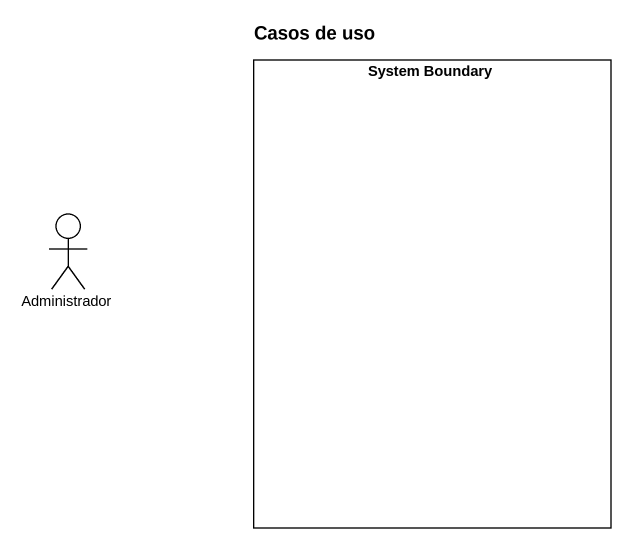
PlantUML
@startuml
title Casos de uso
rectangle "System Boundary" as System_Boundary
actor Administrador
@enduml
